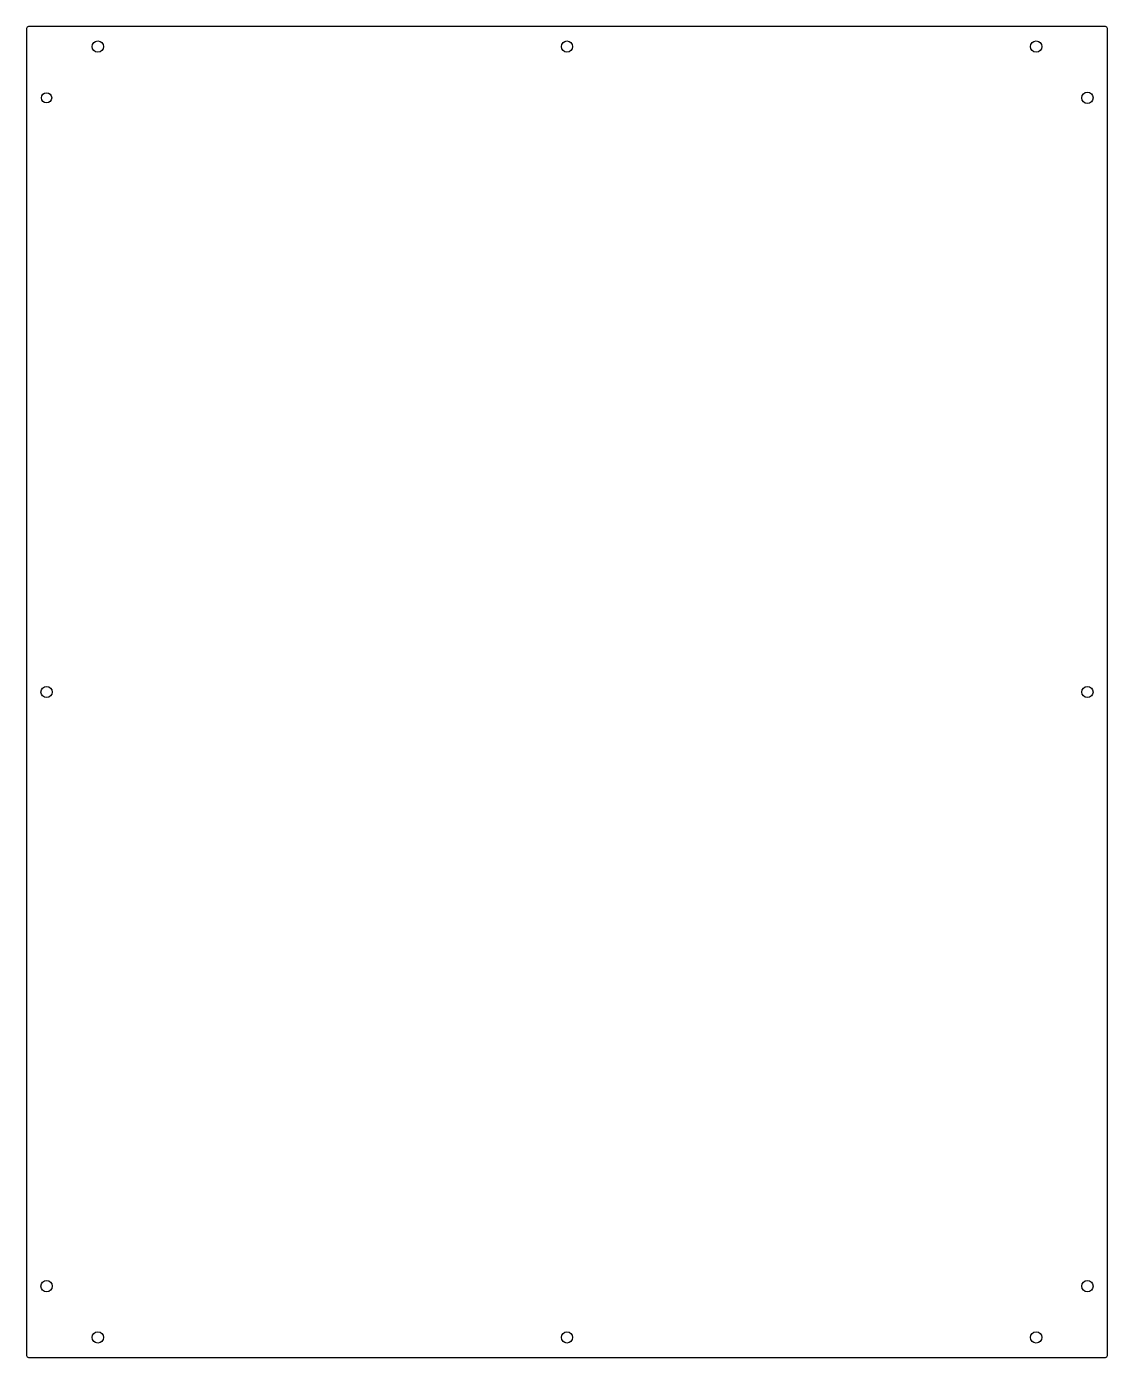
# Model space of a CAD drawing. Header units: millimetres. Extents: x -264 to 264, y 8 to 657.
import ezdxf

# ---------------------------------------------------------------- set-up
doc = ezdxf.new("R2010")
doc.units = ezdxf.units.MM
doc.layers.get('0').update_dxf_attribs({"linetype": 'CONTINUOUS'})

msp = doc.modelspace()

# ---------------------------------------------------------------- linework, layer by layer
msp.add_lwpolyline([(-263.75, 656.25), (-263.75, 8.75, 0.414214), (-262.75, 7.75), (262.75, 7.75, 0.414214), (263.75, 8.75), (263.75, 656.25, 0.414214), (262.75, 657.25), (-262.75, 657.25, 0.414214)], format="xyb", close=True)
for centre, radius in [((-229, 647.5), 2.75), ((0, 647.5), 2.75), ((229, 647.5), 2.75), ((-254, 622.5), 2.5), ((254, 622.5), 2.75), ((-254, 332.5), 2.75), ((254, 332.5), 2.75), ((-254, 42.5), 2.75), ((254, 42.5), 2.75), ((-229, 17.5), 2.75), ((0, 17.5), 2.75), ((229, 17.5), 2.75)]:
    msp.add_circle(centre, radius)

doc.saveas('drawing.dxf')
